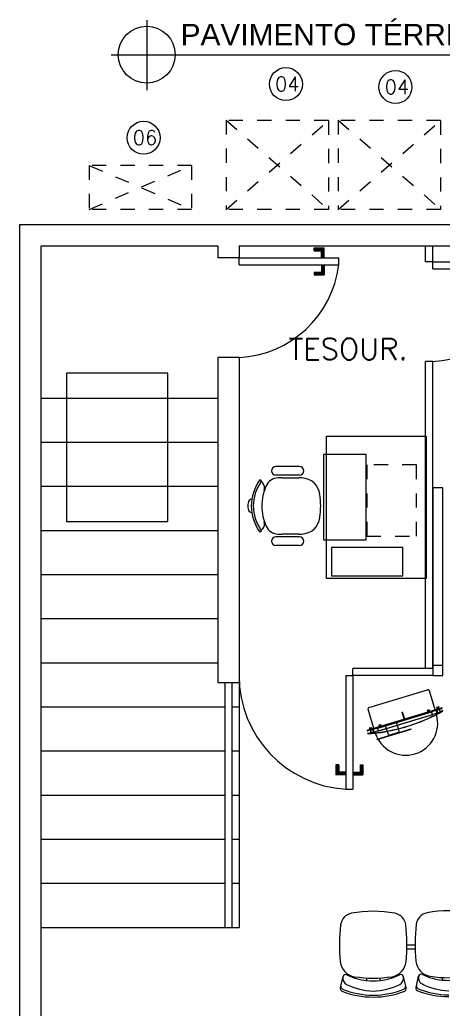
# Model space of a CAD drawing. Extents: x -22 to 17.7, y 1.4 to 35.6.
# Drawn here: x -12.51 to -9.54, y 9.11 to 16.07 of the extents above; entities that cross this region are included whole.
import ezdxf

# ---------------------------------------------------------------- set-up
doc = ezdxf.new("R2010")
doc.units = 0
doc.header["$LTSCALE"] = 0.02
doc.linetypes.add('HIDDEN', pattern=[0.375, 0.25, -0.125])
doc.linetypes.add('HIDDEN2', pattern=[0.1875, 0.125, -0.0625])
for name, color, linetype in [('AR-CONDICIONADO', 5, 'CONTINUOUS'), ('ARCOND_BASE', 7, 'CONTINUOUS'), ('ARCOND_TEXTO', 7, 'CONTINUOUS')]:
    doc.layers.add(name, color=color, linetype=linetype)
doc.styles.add('COTAS', font='romans.shx', dxfattribs={"width": 0.75})
doc.styles.add('PAVIM', font='swiss.ttf')
doc.styles.add('ROMANS', font='simplex.shx')

msp = doc.modelspace()

# ---------------------------------------------------------------- linework, layer by layer
at = {"layer": 'AR-CONDICIONADO', "linetype": 'HIDDEN2'}
for p, q in [((-11.0638, 15.36), (-10.3448, 14.733)), ((-11.0638, 15.36), (-11.0638, 14.733)), ((-11.0638, 14.733), (-10.3448, 15.358)), ((-10.3448, 15.358), (-11.0638, 15.358)), ((-10.3448, 15.358), (-10.3448, 14.733)), ((-10.2757, 15.36), (-9.5567, 14.733)), ((-10.2757, 15.36), (-10.2757, 14.733)), ((-10.2757, 14.733), (-9.5567, 15.358)), ((-9.5567, 15.358), (-10.2757, 15.358)), ((-9.5567, 15.358), (-9.5567, 14.733)), ((-12.0244, 15.0418), (-11.3054, 14.733)), ((-12.0244, 14.733), (-11.3054, 15.0418)), ((-11.3054, 15.0418), (-12.0244, 15.0418)), ((-12.0244, 15.0418), (-12.0244, 14.733)), ((-11.3054, 15.0418), (-11.3054, 14.733)), ((-11.3054, 14.733), (-12.0244, 14.733)), ((-10.3448, 14.733), (-11.0638, 14.733)), ((-9.5567, 14.733), (-10.2757, 14.733))]:
    msp.add_line(p, q, dxfattribs=at)
at = {"layer": 'ARCOND_BASE'}
for p, q in [((-12.5126, 2.0669), (-12.5126, 14.6269)), ((-12.5126, 14.6269), (-4.7126, 14.6269)), ((-12.3626, 2.2169), (-12.3626, 14.4769)), ((-12.3626, 14.4769), (-11.1226, 14.4769)), ((-11.1226, 14.4769), (-11.1226, 14.3929)), ((-10.9726, 14.4769), (-10.9726, 14.3929)), ((-10.9726, 14.4769), (-4.8626, 14.4769)), ((-9.6619, 14.3649), (-9.6619, 14.4769)), ((-9.6119, 14.3649), (-9.6119, 14.4769)), ((-10.4442, 14.4429), (-10.4442, 14.4629)), ((-10.4442, 14.4629), (-10.3742, 14.4629)), ((-10.4442, 14.4429), (-10.3942, 14.4429)), ((-10.3942, 14.3929), (-10.3942, 14.4429)), ((-10.3742, 14.3929), (-10.3742, 14.4629)), ((-10.9726, 14.3929), (-11.1226, 14.3929)), ((-10.9726, 14.3929), (-10.2726, 14.3929)), ((-10.9726, 14.3429), (-10.9726, 14.3929)), ((-10.9726, 14.3429), (-10.2726, 14.3429)), ((-10.3942, 14.3429), (-10.3942, 14.2929)), ((-10.3742, 14.3429), (-10.3742, 14.2729)), ((-10.2726, 14.3429), (-10.2726, 14.3929)), ((-9.6119, 14.3649), (-9.6619, 14.3649)), ((-9.6119, 14.3649), (-8.9119, 14.3649)), ((-9.6119, 14.3149), (-9.6119, 14.3649)), ((-10.4442, 14.2929), (-10.3942, 14.2929)), ((-10.4442, 14.2929), (-10.4442, 14.2729)), ((-10.4442, 14.2729), (-10.3742, 14.2729)), ((-9.6119, 14.3149), (-8.9119, 14.3149)), ((-10.9726, 13.6929), (-11.1226, 13.6929)), ((-11.1226, 13.6929), (-11.1226, 11.4073)), ((-10.9726, 13.6929), (-10.9726, 11.4073)), ((-9.6619, 11.5069), (-9.6619, 13.6649)), ((-9.6119, 13.6649), (-9.6619, 13.6649)), ((-9.6119, 11.5069), (-9.6119, 13.6649)), ((-12.184, 13.5824), (-12.184, 12.5394)), ((-11.4736, 13.5824), (-12.184, 13.5824)), ((-11.4736, 12.5394), (-11.4736, 13.5824)), ((-12.3626, 13.4069), (-11.1226, 13.4069)), ((-12.3626, 13.0969), (-11.1226, 13.0969)), ((-10.3579, 13.1393), (-9.6579, 13.1393)), ((-10.3579, 12.1393), (-10.3579, 13.1393)), ((-9.6579, 13.1393), (-9.6579, 12.1393)), ((-10.0789, 13.0112), (-10.3789, 13.0112)), ((-10.3789, 13.0112), (-10.3789, 12.4112)), ((-10.0789, 12.4112), (-10.0789, 13.0112)), ((-10.5481, 12.9258), (-10.7146, 12.9258)), ((-10.5481, 12.8647), (-10.7146, 12.8647)), ((-10.8178, 12.8262), (-10.8254, 12.8319)), ((-10.8043, 12.8102), (-10.8169, 12.8196)), ((-10.6724, 12.846), (-10.552, 12.846)), ((-12.3626, 12.7869), (-11.1226, 12.7869)), ((-9.5419, 12.7769), (-9.6119, 12.7769)), ((-9.6119, 12.7769), (-9.6119, 11.4569)), ((-9.5419, 11.4569), (-9.5419, 12.7769)), ((-12.184, 12.5394), (-11.4736, 12.5394)), ((-12.3626, 12.4769), (-11.1226, 12.4769)), ((-10.8178, 12.4709), (-10.8254, 12.4653)), ((-10.8043, 12.487), (-10.8169, 12.4775)), ((-10.552, 12.4512), (-10.6724, 12.4512)), ((-10.5481, 12.4324), (-10.7146, 12.4324)), ((-10.3789, 12.4112), (-10.0789, 12.4112)), ((-10.5481, 12.3713), (-10.7146, 12.3713)), ((-9.8221, 12.3567), (-10.3221, 12.3567)), ((-10.3221, 12.3567), (-10.3221, 12.1567)), ((-9.8221, 12.1567), (-9.8221, 12.3567)), ((-12.3626, 12.1669), (-11.1226, 12.1669)), ((-9.6579, 12.1393), (-10.3579, 12.1393)), ((-10.3221, 12.1567), (-9.8221, 12.1567)), ((-12.3626, 11.8569), (-11.1226, 11.8569)), ((-12.3626, 11.5469), (-11.1226, 11.5469)), ((-9.6119, 11.5069), (-10.1726, 11.5069)), ((-10.1726, 11.4569), (-10.1726, 11.5069)), ((-9.5419, 11.5269), (-9.6119, 11.5269)), ((-11.1226, 11.4073), (-10.9726, 11.4073)), ((-11.0726, 11.4073), (-11.0726, 9.6869)), ((-11.0226, 11.4073), (-11.0226, 9.6869)), ((-10.9726, 11.4073), (-10.9726, 9.6869)), ((-10.2226, 11.4569), (-10.2226, 10.6585)), ((-10.2226, 11.4569), (-10.1726, 11.4569)), ((-9.6119, 11.4569), (-10.1726, 11.4569)), ((-10.1726, 11.4569), (-10.1726, 10.6585)), ((-9.6119, 11.4569), (-9.5419, 11.4569)), ((-10.0598, 11.2323), (-9.6483, 11.357)), ((-9.5952, 11.2163), (-9.6358, 11.3503)), ((-12.3626, 11.2369), (-11.0726, 11.2369)), ((-11.0226, 11.2369), (-10.9726, 11.2369)), ((-10.0714, 11.0721), (-9.5495, 11.2302)), ((-10.0709, 11.0707), (-9.5493, 11.2286)), ((-10.0259, 11.0859), (-10.0665, 11.2199)), ((-9.9984, 11.0883), (-9.6194, 11.2031)), ((-9.6424, 11.1993), (-9.9773, 11.0979)), ((-9.8265, 11.1985), (-9.8236, 11.1994)), ((-9.812, 11.1507), (-9.8265, 11.1985)), ((-9.8091, 11.1515), (-9.8236, 11.1994)), ((-9.637, 11.2162), (-9.6514, 11.2119)), ((-9.6514, 11.2119), (-9.6502, 11.208)), ((-9.6359, 11.2124), (-9.6502, 11.208)), ((-9.6347, 11.2085), (-9.6491, 11.2042)), ((-9.6491, 11.2042), (-9.6479, 11.2004)), ((-9.6335, 11.2047), (-9.6479, 11.2004)), ((-9.6454, 11.2095), (-9.6443, 11.2056)), ((-9.6424, 11.1995), (-9.6434, 11.2002)), ((-9.6427, 11.2004), (-9.6418, 11.1975)), ((-9.637, 11.199), (-9.6418, 11.1975)), ((-9.6406, 11.2109), (-9.6395, 11.2071)), ((-9.6379, 11.2018), (-9.637, 11.199)), ((-9.6203, 11.206), (-9.6376, 11.2007)), ((-9.6376, 11.201), (-9.6372, 11.2021)), ((-9.637, 11.2162), (-9.6359, 11.2124)), ((-9.6347, 11.2085), (-9.6335, 11.2047)), ((-9.6128, 11.1811), (-9.6203, 11.206)), ((-9.5873, 11.2128), (-9.6194, 11.2031)), ((-9.5936, 11.2109), (-9.5948, 11.2149)), ((-9.5876, 11.2139), (-9.5862, 11.2144)), ((-9.5801, 11.189), (-9.5876, 11.2139)), ((-9.5787, 11.1897), (-9.5862, 11.2144)), ((-9.5801, 11.1941), (-9.5862, 11.2144)), ((-9.5846, 11.2137), (-9.5859, 11.2133)), ((-9.5853, 11.2124), (-9.58, 11.1952)), ((-9.5852, 11.2162), (-9.5489, 11.2272)), ((-9.5846, 11.2137), (-9.5674, 11.2189)), ((-9.5701, 11.2365), (-9.5844, 11.2321)), ((-9.5844, 11.2321), (-9.5833, 11.2283)), ((-9.5843, 11.2127), (-9.5671, 11.2179)), ((-9.5843, 11.2127), (-9.5791, 11.1955)), ((-9.5689, 11.2327), (-9.5833, 11.2283)), ((-9.5677, 11.2288), (-9.5821, 11.2245)), ((-9.5821, 11.2245), (-9.5809, 11.2206)), ((-9.5666, 11.225), (-9.5809, 11.2206)), ((-9.5791, 11.1955), (-9.5619, 11.2007)), ((-9.5788, 11.1945), (-9.5616, 11.1997)), ((-9.5785, 11.2298), (-9.5773, 11.2259)), ((-9.575, 11.2184), (-9.576, 11.219)), ((-9.5753, 11.2192), (-9.5748, 11.2178)), ((-9.5701, 11.2192), (-9.5748, 11.2178)), ((-9.5737, 11.2312), (-9.5725, 11.2274)), ((-9.5705, 11.2207), (-9.5701, 11.2192)), ((-9.5702, 11.2198), (-9.5698, 11.2209)), ((-9.5701, 11.2365), (-9.5689, 11.2327)), ((-9.5676, 11.22), (-9.568, 11.2214)), ((-9.5677, 11.2288), (-9.5666, 11.225)), ((-9.5676, 11.22), (-9.5482, 11.2259)), ((-9.5671, 11.2179), (-9.5619, 11.2007)), ((-9.5661, 11.2182), (-9.5609, 11.201)), ((-9.5605, 11.201), (-9.5598, 11.1997)), ((-9.5489, 11.2272), (-9.5493, 11.2286)), ((-9.5423, 11.2094), (-9.5416, 11.2081)), ((-9.9926, 11.0692), (-9.6136, 11.184)), ((-9.6128, 11.1811), (-9.9918, 11.0663)), ((-9.5815, 11.1937), (-9.6136, 11.184)), ((-9.5866, 11.1877), (-9.5878, 11.1918)), ((-9.5788, 11.1945), (-9.5801, 11.1941)), ((-10.0705, 11.0692), (-10.0709, 11.0707)), ((-10.0342, 11.0802), (-10.0705, 11.0692)), ((-10.0509, 11.0736), (-10.0703, 11.0677)), ((-10.058, 11.0887), (-10.0437, 11.093)), ((-10.058, 11.0887), (-10.0569, 11.0849)), ((-10.0569, 11.0849), (-10.0425, 11.0892)), ((-10.0557, 11.081), (-10.0414, 11.0854)), ((-10.0557, 11.081), (-10.0546, 11.0772)), ((-10.0546, 11.0772), (-10.0402, 11.0816)), ((-10.0521, 11.0863), (-10.0509, 11.0825)), ((-10.0509, 11.0736), (-10.0514, 11.075)), ((-10.0512, 11.0713), (-10.046, 11.0541)), ((-10.0333, 11.0778), (-10.0505, 11.0725)), ((-10.033, 11.0768), (-10.0502, 11.0716)), ((-10.0502, 11.0716), (-10.045, 11.0544)), ((-10.0487, 11.0749), (-10.0496, 11.0756)), ((-10.0489, 11.0758), (-10.0485, 11.0743)), ((-10.0485, 11.0743), (-10.0437, 11.0758)), ((-10.0473, 11.0878), (-10.0462, 11.0839)), ((-10.0278, 11.0596), (-10.045, 11.0544)), ((-10.0275, 11.0586), (-10.0447, 11.0534)), ((-10.0441, 11.0772), (-10.0437, 11.0758)), ((-10.0439, 11.0764), (-10.0434, 11.0775)), ((-10.0437, 11.093), (-10.0425, 11.0892)), ((-10.0414, 11.0854), (-10.0402, 11.0816)), ((-10.032, 11.0781), (-10.0333, 11.0778)), ((-10.033, 11.0768), (-10.0278, 11.0596)), ((-10.0309, 11.0797), (-10.0323, 11.0792)), ((-10.0249, 11.0546), (-10.0323, 11.0792)), ((-10.0262, 11.059), (-10.0323, 11.0792)), ((-10.032, 11.0771), (-10.0268, 11.0599)), ((-10.0234, 11.0547), (-10.0309, 11.0797)), ((-9.9984, 11.0883), (-10.0306, 11.0786)), ((-10.0262, 11.059), (-10.0275, 11.0586)), ((-10.0248, 11.0594), (-10.0262, 11.059)), ((-10.0243, 11.0805), (-10.0255, 11.0844)), ((-9.9926, 11.0692), (-10.0248, 11.0594)), ((-10.0172, 11.0572), (-10.0185, 11.0613)), ((-10.0027, 11.0093), (-9.7635, 11.0818)), ((-10.0023, 11.0079), (-9.763, 11.0803)), ((-9.982, 11.0964), (-9.9993, 11.0912)), ((-9.9918, 11.0663), (-9.9993, 11.0912)), ((-9.9911, 11.109), (-9.9767, 11.1133)), ((-9.9911, 11.109), (-9.9899, 11.1051)), ((-9.9899, 11.1051), (-9.9756, 11.1095)), ((-9.9888, 11.1013), (-9.9744, 11.1057)), ((-9.9888, 11.1013), (-9.9876, 11.0975)), ((-9.9876, 11.0975), (-9.9732, 11.1018)), ((-9.9851, 11.1066), (-9.984, 11.1028)), ((-9.9821, 11.0966), (-9.9831, 11.0973)), ((-9.9824, 11.0975), (-9.9815, 11.0946)), ((-9.9815, 11.0946), (-9.9767, 11.0961)), ((-9.9803, 11.108), (-9.9792, 11.1042)), ((-9.9776, 11.0989), (-9.9767, 11.0961)), ((-9.9773, 11.0981), (-9.9769, 11.0992)), ((-9.9767, 11.1133), (-9.9756, 11.1095)), ((-9.9744, 11.1057), (-9.9732, 11.1018)), ((-9.9284, 11.0572), (-9.9363, 11.0831)), ((-9.9214, 11.034), (-9.9284, 11.0572)), ((-9.8454, 11.0591), (-9.922, 11.0359)), ((-9.8518, 11.0804), (-9.8597, 11.1063)), ((-9.8448, 11.0571), (-9.8518, 11.0804)), ((-9.763, 11.0803), (-9.7635, 11.0818)), ((-10.0661, 11.0507), (-10.066, 11.0492)), ((-10.0463, 11.0539), (-10.0462, 11.0524)), ((-10.0023, 11.0079), (-10.0027, 11.0093)), ((-12.3626, 10.9269), (-11.0726, 10.9269)), ((-11.0226, 10.9269), (-10.9726, 10.9269)), ((-10.2726, 10.8285), (-10.2926, 10.8285)), ((-10.2926, 10.8285), (-10.2926, 10.7585)), ((-10.2726, 10.8285), (-10.2726, 10.7785)), ((-10.2226, 10.7785), (-10.2726, 10.7785)), ((-10.1726, 10.7785), (-10.1226, 10.7785)), ((-10.1226, 10.8285), (-10.1226, 10.7785)), ((-10.1226, 10.8285), (-10.1026, 10.8285)), ((-10.1026, 10.8285), (-10.1026, 10.7585)), ((-10.2226, 10.7585), (-10.2926, 10.7585)), ((-10.1726, 10.7585), (-10.1026, 10.7585)), ((-10.2226, 10.6585), (-10.1726, 10.6585)), ((-12.3626, 10.6169), (-11.0726, 10.6169)), ((-11.0226, 10.6169), (-10.9726, 10.6169)), ((-12.3626, 10.3069), (-11.0726, 10.3069)), ((-11.0226, 10.3069), (-10.9726, 10.3069)), ((-12.3626, 9.9969), (-11.0726, 9.9969)), ((-11.0226, 9.9969), (-10.9726, 9.9969)), ((-12.3626, 9.6869), (-11.0726, 9.6869)), ((-11.0726, 9.6869), (-11.0226, 9.6869)), ((-11.0226, 9.6869), (-10.9726, 9.6869)), ((-9.7357, 9.5335), (-9.7939, 9.5335)), ((-9.7366, 9.5617), (-9.793, 9.5617)), ((-10.2566, 9.2744), (-10.242, 9.3412)), ((-10.0773, 9.3317), (-10.0773, 9.3137)), ((-9.9833, 9.3317), (-9.9833, 9.3137)), ((-9.8187, 9.3412), (-9.8041, 9.2744)), ((-9.7255, 9.2774), (-9.7109, 9.3442)), ((-9.5462, 9.3347), (-9.5462, 9.3167))]:
    msp.add_line(p, q, dxfattribs=at)
at = {"layer": 'ARCOND_BASE', "linetype": 'HIDDEN'}
for p, q in [((-9.726, 12.9368), (-10.076, 12.9368)), ((-10.076, 12.9368), (-10.076, 12.4368)), ((-9.726, 12.4368), (-9.726, 12.9368)), ((-10.076, 12.4368), (-9.726, 12.4368))]:
    msp.add_line(p, q, dxfattribs=at)
at = {"layer": 'ARCOND_BASE', "linetype": 'Continuous'}
for p, q in [((-9.8597, 11.1063), (-9.8664, 11.1283)), ((-9.9363, 11.0831), (-9.9429, 11.1051))]:
    msp.add_line(p, q, dxfattribs=at)
at = {"layer": 'ARCOND_BASE'}
for centre, radius, start, end in [((-11.0058, 14.4305), 0.7384, 272.57372, 353.18409), ((-9.6451, 14.4026), 0.7384, 272.57372, 353.18409), ((-10.7146, 12.8952), 0.0306, 90, 270), ((-10.5481, 12.8952), 0.0306, 270, 90), ((-10.581, 12.6486), 0.3055, 143.1301, 216.8699), ((-10.581, 12.6486), 0.2914, 144.0396, 215.9604), ((-10.8206, 12.8224), 0.0047, 324.0396, 53.1301), ((-10.8549, 12.7738), 0.0623, 344.26037, 35.65949), ((-10.696, 12.7516), 0.094, 91.69261, 155.06117), ((-10.6724, 11.953), 0.893, 90, 91.69261), ((-10.552, 12.141), 0.705, 88.27072, 90), ((-10.5347, 12.7141), 0.1316, 6.84497, 88.27072), ((-10.4743, 12.6486), 0.3384, 155.06117, 180), ((-11.0806, 12.6486), 0.6815, 360, 6.84497), ((-10.581, 12.6486), 0.329, 176.41668, 183.58332), ((-10.8812, 12.6674), 0.0282, 93.37191, 176.41668), ((-10.8812, 12.6298), 0.0282, 183.58332, 266.62809), ((-10.4743, 12.6486), 0.3384, 180, 204.93883), ((-11.0806, 12.6486), 0.6815, 353.15503, 0), ((-10.8549, 12.5233), 0.0623, 324.34051, 15.73963), ((-10.5347, 12.583), 0.1316, 271.72928, 353.15503), ((-10.8206, 12.4747), 0.0047, 306.8699, 35.9604), ((-10.696, 12.5455), 0.094, 204.93883, 268.30739), ((-10.6724, 13.3442), 0.893, 268.30739, 270), ((-10.552, 13.1562), 0.705, 270, 271.72928), ((-10.7146, 12.4019), 0.0306, 90, 270), ((-10.5481, 12.4019), 0.0306, 270, 90), ((-10.1726, 11.4569), 0.8, 180, 266.41668), ((-9.6454, 11.3474), 0.01, 16.84931, 106.84931), ((-10.0569, 11.2228), 0.01, 106.84931, 196.84931), ((-10.1638, 12.316), 1.2707, 278.40526, 299.31921), ((-10.1638, 12.316), 1.2722, 278.41528, 299.31921), ((-9.5848, 11.2148), 0.003, 106.84931, 196.84931), ((-9.5848, 11.2148), 0.0015, 106.84931, 196.84931), ((-9.5843, 11.2127), 0.001, 106.84931, 196.84931), ((-9.5791, 11.1955), 0.001, 196.84931, 286.84931), ((-10.1638, 12.316), 1.2692, 297.45016, 299.31923), ((-9.5671, 11.2179), 0.001, 16.84931, 106.84931), ((-9.5619, 11.2007), 0.001, 286.84931, 16.84931), ((-10.1638, 12.316), 1.2677, 298.4153, 299.31923), ((-9.5489, 11.228), 0.00225, 286.84931, 106.84931), ((-9.5423, 11.2085), 0.00228, 309.00622, 109.62412), ((-9.8019, 11.1224), 0.225, 198.12984, 15.60604), ((-9.8019, 11.1224), 0.225, 15.99551, 16.84931), ((-9.5786, 11.1894), 0.0015, 196.84931, 262.17863), ((-10.071, 11.0699), 0.00225, 106.84931, 286.84931), ((-10.1638, 12.316), 1.2707, 274.3794, 278.40526), ((-10.1638, 12.316), 1.2722, 274.3794, 278.41528), ((-10.0502, 11.0716), 0.001, 106.84931, 196.84931), ((-10.0338, 11.0788), 0.003, 16.84931, 106.84931), ((-10.0338, 11.0788), 0.0015, 16.84931, 106.84931), ((-10.033, 11.0768), 0.001, 16.84931, 106.84931), ((-10.0278, 11.0596), 0.001, 286.84931, 16.84931), ((-9.8019, 11.1224), 0.225, 196.84931, 197.74037), ((-10.0657, 11.05), 0.00228, 104.0745, 264.6924), ((-10.163, 12.3162), 1.2677, 274.37939, 275.28331), ((-10.163, 12.3162), 1.2692, 274.37939, 276.24846), ((-10.045, 11.0544), 0.001, 196.84931, 286.84931), ((-10.0248, 11.0543), 0.0015, 276.31734, 16.84931), ((-10.166, 9.694), 0.094, 100.39346, 173.16442), ((-10.0303, 8.9544), 0.846, 79.60654, 100.39346), ((-9.8947, 9.694), 0.094, 6.83558, 79.60654), ((-9.6349, 9.697), 0.094, 100.39346, 173.16442), ((-9.4992, 8.9574), 0.846, 79.60654, 100.39346), ((-9.0927, 9.5654), 1.175, 173.16442, 185.80947), ((-10.968, 9.5654), 1.175, 354.19053, 6.83558), ((-8.5616, 9.5684), 1.175, 173.16442, 185.80947), ((-10.1429, 9.4585), 0.1194, 185.80947, 261.08941), ((-9.9178, 9.4585), 0.1194, 278.91059, 354.19053), ((-9.6118, 9.4615), 0.1194, 185.80947, 261.08941), ((-10.1967, 9.3284), 0.047, 167.6156, 243.68002), ((-10.2236, 9.3371), 0.0188, 62.2648, 167.6156), ((-10.0478, 9.6714), 0.3589, 242.2648, 265.28517), ((-10.0303, 10.1764), 0.846, 261.08941, 278.91059), ((-10.0128, 9.6714), 0.3589, 274.71483, 297.7352), ((-9.8371, 9.3371), 0.0188, 12.3844, 117.7352), ((-9.864, 9.3284), 0.047, 296.31998, 12.3844), ((-9.6656, 9.3314), 0.047, 167.6156, 243.68002), ((-9.6925, 9.3401), 0.0188, 62.2648, 167.6156), ((-9.5167, 9.6744), 0.3589, 242.2648, 265.28517), ((-9.4992, 10.1794), 0.846, 261.08941, 278.91059), ((-10.2412, 9.2585), 0.0212, 137.7985, 240.61517), ((-10.2383, 9.2704), 0.0188, 167.6156, 248.01871), ((-10.0262, 9.7959), 0.5855, 248.01871, 269.58976), ((-10.0149, 9.6958), 0.4569, 243.68002, 268.06437), ((-10.0303, 9.8262), 0.5146, 264.75947, 275.24053), ((-10.0458, 9.6958), 0.4569, 271.93563, 296.31998), ((-10.0345, 9.7959), 0.5855, 270.41024, 291.98129), ((-9.8224, 9.2704), 0.0188, 291.98129, 12.3844), ((-9.8195, 9.2585), 0.0212, 299.38483, 42.2015), ((-9.7101, 9.2614), 0.0212, 137.7985, 240.61517), ((-9.7072, 9.2734), 0.0188, 167.6156, 248.01871), ((-9.495, 9.7989), 0.5855, 248.01871, 269.58976), ((-9.4838, 9.6988), 0.4569, 243.68002, 268.06437), ((-9.4992, 9.8292), 0.5146, 264.75947, 275.24053), ((-10.0325, 9.7829), 0.5855, 248.01871, 270.20705), ((-10.0282, 9.7829), 0.5855, 269.79295, 291.98129), ((-9.5014, 9.7859), 0.5855, 248.01871, 270.20705)]:
    msp.add_arc(centre, radius, start, end, dxfattribs=at)
for points in [[(-10.4442, 14.4429), (-10.3942, 14.4429), (-10.4442, 14.4629), (-10.3742, 14.4629)], [(-10.3742, 14.3929), (-10.3742, 14.4629), (-10.3942, 14.3929), (-10.3942, 14.4429)], [(-10.3742, 14.2729), (-10.3742, 14.3429), (-10.3942, 14.2929), (-10.3942, 14.3429)], [(-10.4442, 14.2729), (-10.3742, 14.2729), (-10.4442, 14.2929), (-10.3942, 14.2929)], [(-10.2926, 10.8285), (-10.2926, 10.7585), (-10.2726, 10.8285), (-10.2726, 10.7785)], [(-10.2926, 10.7585), (-10.2226, 10.7585), (-10.2726, 10.7785), (-10.2226, 10.7785)], [(-10.1726, 10.7585), (-10.1026, 10.7585), (-10.1726, 10.7785), (-10.1226, 10.7785)], [(-10.1226, 10.8285), (-10.1226, 10.7785), (-10.1026, 10.8285), (-10.1026, 10.7585)]]:
    msp.add_solid(points, dxfattribs=at)
at = {"layer": 'ARCOND_TEXTO'}
for p, q in [((-11.6209, 16.0634), (-11.6209, 15.5702)), ((-11.8709, 15.8202), (-9.3854, 15.8202))]:
    msp.add_line(p, q, dxfattribs=at)
for centre, radius in [((-11.6209, 15.8202), 0.2), ((-10.6432, 15.6134), 0.1159), ((-9.8738, 15.5931), 0.1159), ((-11.6428, 15.2365), 0.1159)]:
    msp.add_circle(centre, radius, dxfattribs=at)

# ---------------------------------------------------------------- texts
for s, height, style, p in [('PAVIMENTO TÉRREO', 0.15, 'PAVIM', (-11.3828, 15.8868)), ('04', 0.1, 'ROMANS', (-10.7191, 15.5641)), ('04', 0.1, 'ROMANS', (-9.9497, 15.5439)), ('06', 0.1, 'ROMANS', (-11.7187, 15.1873)), ('TESOUR.', 0.15, 'COTAS', (-10.6243, 13.6768))]:
    msp.add_text(s, height=height, dxfattribs=dict(at, style=style)).set_placement(p)

doc.saveas('drawing.dxf')
